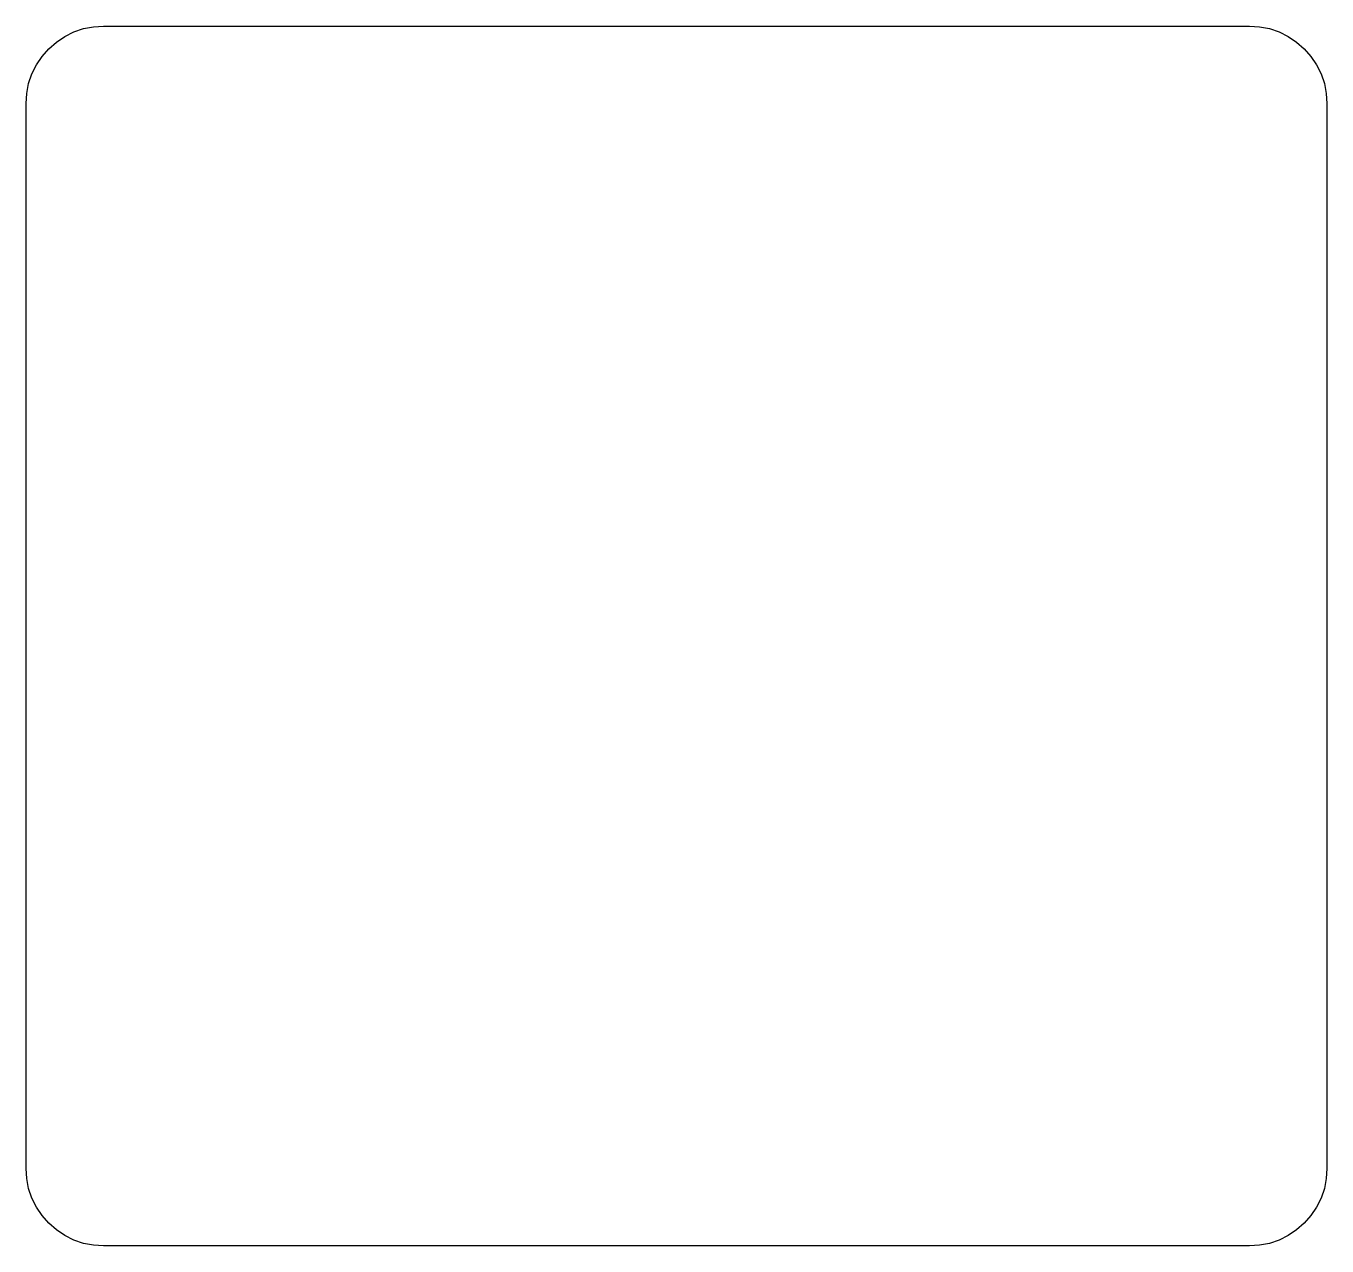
# Model space of a CAD drawing. Header units: metres. Extents: x 4.5 to 88.3, y 2.7 to 81.3.
import ezdxf

# ---------------------------------------------------------------- set-up
doc = ezdxf.new("R2010")
doc.units = ezdxf.units.M

msp = doc.modelspace()

# ---------------------------------------------------------------- linework, layer by layer
at = {"layer": 'Layer0'}
msp.add_polyline3d([(9.486, 81.35, 0), (83.335, 81.35, 0), (83.988, 81.307, 0), (84.629, 81.179, 0), (85.248, 80.969, 0), (85.835, 80.68, 0), (86.379, 80.316, 0), (86.87, 79.885, 0), (87.302, 79.393, 0), (87.665, 78.85, 0), (87.954, 78.263, 0), (88.165, 77.644, 0), (88.292, 77.002, 0), (88.335, 76.35, 0), (88.335, 7.706, 0), (88.292, 7.053, 0), (88.165, 6.412, 0), (87.954, 5.792, 0), (87.665, 5.206, 0), (87.302, 4.662, 0), (86.87, 4.17, 0), (86.379, 3.739, 0), (85.835, 3.375, 0), (85.248, 3.086, 0), (84.629, 2.876, 0), (83.988, 2.748, 0), (83.335, 2.706, 0), (9.486, 2.706, 0), (8.833, 2.748, 0), (8.192, 2.876, 0), (7.573, 3.086, 0), (6.986, 3.375, 0), (6.442, 3.739, 0), (5.951, 4.17, 0), (5.519, 4.662, 0), (5.156, 5.206, 0), (4.867, 5.792, 0), (4.656, 6.412, 0), (4.529, 7.053, 0), (4.486, 7.706, 0), (4.486, 76.35, 0), (4.529, 77.002, 0), (4.656, 77.644, 0), (4.867, 78.263, 0), (5.156, 78.85, 0), (5.519, 79.393, 0), (5.951, 79.885, 0), (6.442, 80.316, 0), (6.986, 80.68, 0), (7.573, 80.969, 0), (8.192, 81.179, 0), (8.833, 81.307, 0), (9.486, 81.35, 0)], dxfattribs=at)

doc.saveas('drawing.dxf')
